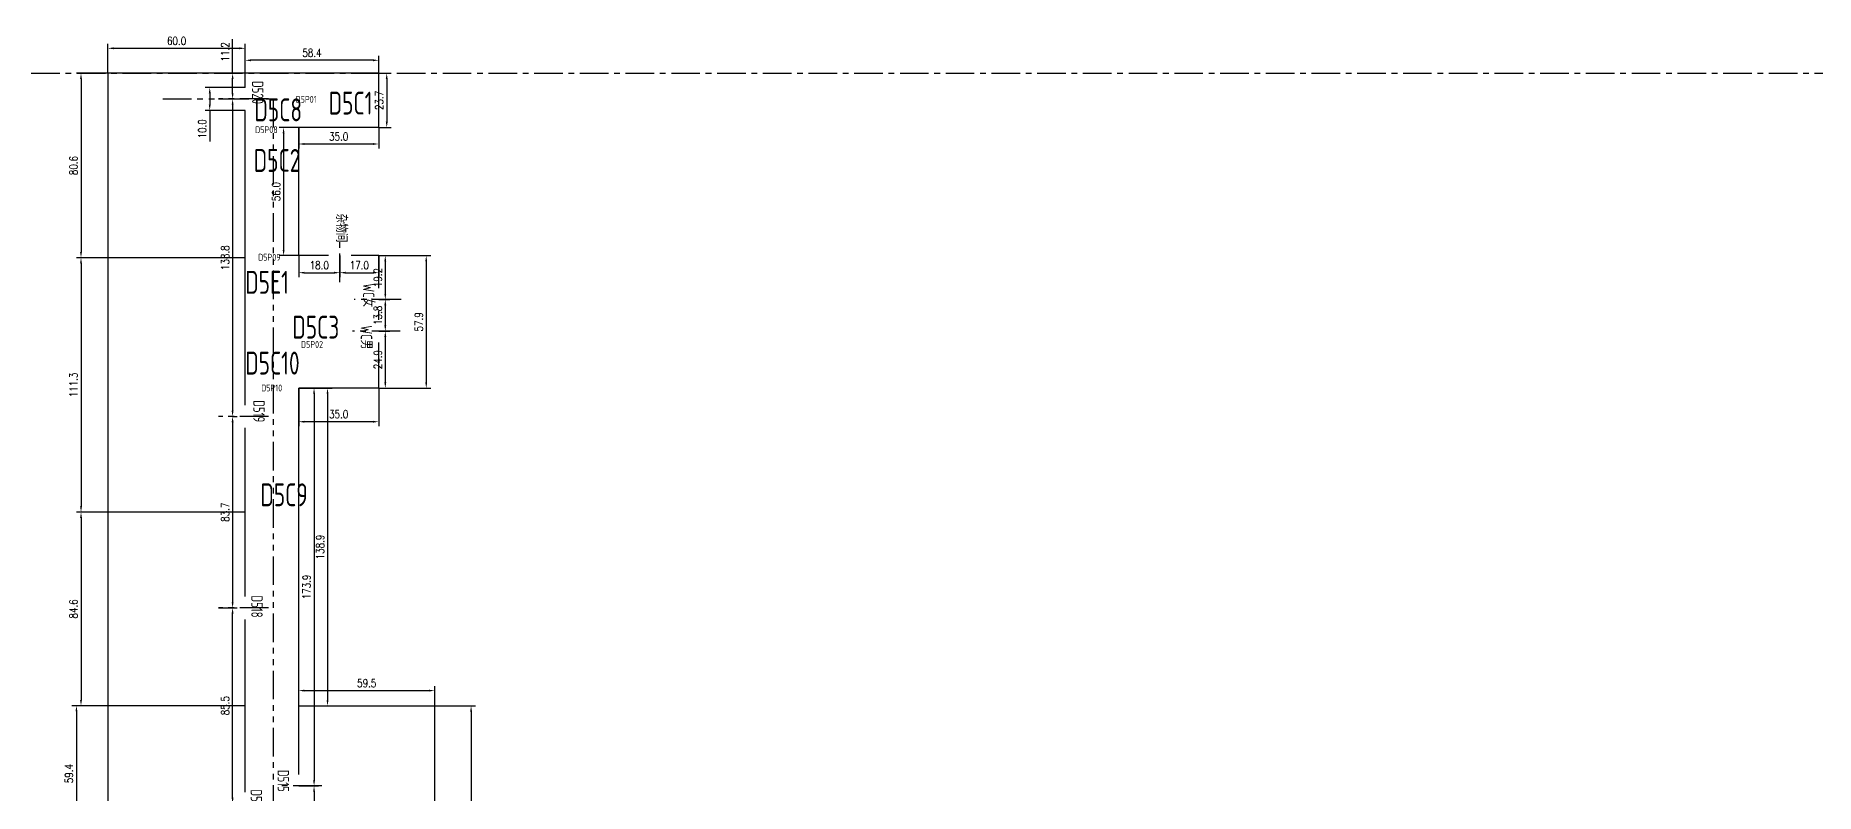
# Model space of a CAD drawing. Header units: millimetres. Extents: x -1254 to 4822, y -4397 to 16.
# Drawn here: x -32 to 747, y -315 to 16 of the extents above; entities that cross this region are included whole.
import ezdxf

# ---------------------------------------------------------------- set-up
doc = ezdxf.new("R2010")
doc.units = ezdxf.units.MM
doc.header["$LTSCALE"] = 10
doc.linetypes.add('CENTER', pattern=[2, 1.25, -0.25, 0.25, -0.25])
doc.linetypes.add('PHANTOM', pattern=[2.5, 1.25, -0.25, 0.25, -0.25, 0.25, -0.25])
for name, color, linetype in [('1轮廓实线层', 7, 'Continuous'), ('3中心线层', 1, 'CENTER'), ('6文字层', 5, 'Continuous'), ('9双点划线层', 6, 'PHANTOM')]:
    doc.layers.add(name, color=color, linetype=linetype)
doc.styles.add('PC_TEXTSTYLE', font='gbenor.shx', dxfattribs={"width": 0.8, "bigfont": 'hzfs.shx'})
doc.styles.add('TH_GBDIM', font='romans.shx', dxfattribs={"width": 0.8, "bigfont": 'gbcbig.shx'})
doc.dimstyles.new('单位为厘米', dxfattribs={"dimtxt": 3.5, "dimasz": 2.5, "dimexe": 2, "dimexo": 0, "dimgap": 1.5, "dimtad": 1, "dimdec": 1, "dimzin": 0, "dimdsep": 46, "dimtxsty": 'TH_GBDIM', "dimcen": 2.5, "dimclrd": 1, "dimclre": 1, "dimclrt": 5, "dimadec": 0, "dimazin": 0, "dimtfac": 0.714286, "dimtdec": 1, "dimtmove": 0, "dimatfit": 3, "dimfxl": 1, "dimtzin": 0, "dimlwd": -1, "dimlwe": -1, "dimarcsym": 0})

# ---------------------------------------------------------------- blocks, each defined once
blk = doc.blocks.new('*D215')
at = {"layer": '1轮廓实线层', "color": 1, "transparency": 16777216}
for p, q in [((48.32, -233.7), (56.52, -233.7)), ((54.52, -316.7), (54.52, -236.2)), ((54.52, -319.2), (52.52, -319.2))]:
    blk.add_line(p, q, dxfattribs=at)
for points in [[(54.1, -236.2), (54.94, -236.2), (54.52, -233.7)], [(54.1, -316.7), (54.94, -316.7), (54.52, -319.2)]]:
    blk.add_solid(points, dxfattribs=at)
at = {"layer": 'Defpoints', "color": 0, "transparency": 16777216}
for p in [(48.32, -233.7), (54.52, -233.7), (54.52, -319.2)]:
    blk.add_point(p, dxfattribs=at)
at = {"layer": '1轮廓实线层', "color": 5, "transparency": 16777216, "insert": (51.27, -276.45), "char_height": 3.5, "attachment_point": 5, "rotation": 90, "style": 'TH_GBDIM'}
blk.add_mtext('85.5', dxfattribs=at)
blk = doc.blocks.new('*D216')
at = {"layer": '1轮廓实线层', "color": 1, "transparency": 16777216}
for p, q in [((48.32, -11.2), (56.52, -11.2)), ((54.52, -13.7), (54.52, -147.5)), ((54.52, -150), (52.52, -150))]:
    blk.add_line(p, q, dxfattribs=at)
for points in [[(54.1, -13.7), (54.94, -13.7), (54.52, -11.2)], [(54.1, -147.5), (54.94, -147.5), (54.52, -150)]]:
    blk.add_solid(points, dxfattribs=at)
at = {"layer": 'Defpoints', "color": 0, "transparency": 16777216}
for p in [(48.32, -11.2), (54.52, -150), (54.52, -150)]:
    blk.add_point(p, dxfattribs=at)
at = {"layer": '1轮廓实线层', "color": 5, "transparency": 16777216, "insert": (51.27, -80.6), "char_height": 3.5, "attachment_point": 5, "rotation": 90, "style": 'TH_GBDIM'}
blk.add_mtext('138.8', dxfattribs=at)
blk = doc.blocks.new('*D217')
at = {"layer": '1轮廓实线层', "color": 1, "transparency": 16777216}
for p, q in [((54.52, 0), (54.52, 14.97)), ((60.03, 0), (52.52, 0)), ((54.52, -8.7), (54.52, -2.5)), ((54.31, -11.2), (56.52, -11.2))]:
    blk.add_line(p, q, dxfattribs=at)
for points in [[(54.1, -2.5), (54.94, -2.5), (54.52, 0)], [(54.1, -8.7), (54.94, -8.7), (54.52, -11.2)]]:
    blk.add_solid(points, dxfattribs=at)
at = {"layer": 'Defpoints', "color": 0, "transparency": 16777216}
for p in [(60.03, 0), (54.31, -11.2), (54.52, -11.2)]:
    blk.add_point(p, dxfattribs=at)
at = {"layer": '1轮廓实线层', "color": 5, "transparency": 16777216, "insert": (51.27, 9.4), "char_height": 3.5, "attachment_point": 5, "rotation": 90, "style": 'TH_GBDIM'}
blk.add_mtext('11.2', dxfattribs=at)
blk = doc.blocks.new('*D218')
at = {"layer": '1轮廓实线层', "color": 1, "transparency": 16777216}
for p, q in [((60.03, 0), (60.03, 7.7)), ((115.93, 5.7), (62.53, 5.7)), ((118.43, 0), (118.43, 7.7))]:
    blk.add_line(p, q, dxfattribs=at)
for points in [[(62.53, 6.11), (62.53, 5.28), (60.03, 5.7)], [(115.93, 6.11), (115.93, 5.28), (118.43, 5.7)]]:
    blk.add_solid(points, dxfattribs=at)
at = {"layer": 'Defpoints', "color": 0, "transparency": 16777216}
for p in [(60.03, 5.7), (60.03, 0), (118.43, 0)]:
    blk.add_point(p, dxfattribs=at)
at = {"layer": '1轮廓实线层', "color": 5, "transparency": 16777216, "insert": (89.23, 8.95), "char_height": 3.5, "attachment_point": 5, "style": 'TH_GBDIM'}
blk.add_mtext('58.4', dxfattribs=at)
blk = doc.blocks.new('*D219')
at = {"layer": '1轮廓实线层', "color": 1, "transparency": 16777216}
for p, q in [((83.43, -23.7), (83.43, -32.9)), ((115.93, -30.9), (85.93, -30.9)), ((118.43, -23.7), (118.43, -32.9))]:
    blk.add_line(p, q, dxfattribs=at)
for points in [[(85.93, -30.48), (85.93, -31.31), (83.43, -30.9)], [(115.93, -30.48), (115.93, -31.31), (118.43, -30.9)]]:
    blk.add_solid(points, dxfattribs=at)
at = {"layer": 'Defpoints', "color": 0, "transparency": 16777216}
for p in [(83.43, -23.7), (83.43, -30.9), (118.43, -23.7)]:
    blk.add_point(p, dxfattribs=at)
at = {"layer": '1轮廓实线层', "color": 5, "transparency": 16777216, "insert": (100.93, -27.65), "char_height": 3.5, "attachment_point": 5, "style": 'TH_GBDIM'}
blk.add_mtext('35.0', dxfattribs=at)
blk = doc.blocks.new('*D220')
at = {"layer": '1轮廓实线层', "color": 1, "transparency": 16777216}
for p, q in [((83.43, -79.7), (83.43, -89.16)), ((101.43, -79.7), (101.43, -89.16)), ((85.93, -87.16), (98.93, -87.16))]:
    blk.add_line(p, q, dxfattribs=at)
for points in [[(85.93, -86.74), (85.93, -87.57), (83.43, -87.16)], [(98.93, -86.74), (98.93, -87.57), (101.43, -87.16)]]:
    blk.add_solid(points, dxfattribs=at)
at = {"layer": 'Defpoints', "color": 0, "transparency": 16777216}
for p in [(83.43, -79.7), (101.43, -79.7), (101.43, -87.16)]:
    blk.add_point(p, dxfattribs=at)
at = {"layer": '1轮廓实线层', "color": 5, "transparency": 16777216, "insert": (92.43, -83.91), "char_height": 3.5, "attachment_point": 5, "style": 'TH_GBDIM'}
blk.add_mtext('18.0', dxfattribs=at)
blk = doc.blocks.new('*D221')
at = {"layer": '1轮廓实线层', "color": 1, "transparency": 16777216}
for p, q in [((101.43, -87.16), (101.43, -85.16)), ((118.43, -79.7), (118.43, -89.16)), ((103.93, -87.16), (115.93, -87.16))]:
    blk.add_line(p, q, dxfattribs=at)
for points in [[(103.93, -86.74), (103.93, -87.57), (101.43, -87.16)], [(115.93, -86.74), (115.93, -87.57), (118.43, -87.16)]]:
    blk.add_solid(points, dxfattribs=at)
at = {"layer": 'Defpoints', "color": 0, "transparency": 16777216}
for p in [(118.43, -79.7), (101.43, -87.16), (118.43, -87.16)]:
    blk.add_point(p, dxfattribs=at)
at = {"layer": '1轮廓实线层', "color": 5, "transparency": 16777216, "insert": (109.93, -83.91), "char_height": 3.5, "attachment_point": 5, "style": 'TH_GBDIM'}
blk.add_mtext('17.0', dxfattribs=at)
blk = doc.blocks.new('*D222')
at = {"layer": '1轮廓实线层', "color": 1, "transparency": 16777216}
for p, q in [((118.43, -79.7), (123.3, -79.7)), ((121.3, -82.2), (121.3, -96.4)), ((118.43, -98.9), (123.3, -98.9))]:
    blk.add_line(p, q, dxfattribs=at)
for points in [[(120.89, -82.2), (121.72, -82.2), (121.3, -79.7)], [(120.89, -96.4), (121.72, -96.4), (121.3, -98.9)]]:
    blk.add_solid(points, dxfattribs=at)
at = {"layer": 'Defpoints', "color": 0, "transparency": 16777216}
for p in [(118.43, -79.7), (118.43, -98.9), (121.3, -98.9)]:
    blk.add_point(p, dxfattribs=at)
at = {"layer": '1轮廓实线层', "color": 5, "transparency": 16777216, "insert": (118.05, -89.3), "char_height": 3.5, "attachment_point": 5, "rotation": 90, "style": 'TH_GBDIM'}
blk.add_mtext('19.2', dxfattribs=at)
blk = doc.blocks.new('*D223')
at = {"layer": '1轮廓实线层', "color": 1, "transparency": 16777216}
for p, q in [((118.43, -98.9), (123.3, -98.9)), ((121.3, -101.4), (121.3, -110.2)), ((118.43, -112.7), (123.3, -112.7))]:
    blk.add_line(p, q, dxfattribs=at)
for points in [[(120.89, -101.4), (121.72, -101.4), (121.3, -98.9)], [(120.89, -110.2), (121.72, -110.2), (121.3, -112.7)]]:
    blk.add_solid(points, dxfattribs=at)
at = {"layer": 'Defpoints', "color": 0, "transparency": 16777216}
for p in [(118.43, -98.9), (118.43, -112.7), (121.3, -112.7)]:
    blk.add_point(p, dxfattribs=at)
at = {"layer": '1轮廓实线层', "color": 5, "transparency": 16777216, "insert": (118.05, -105.8), "char_height": 3.5, "attachment_point": 5, "rotation": 90, "style": 'TH_GBDIM'}
blk.add_mtext('13.8', dxfattribs=at)
blk = doc.blocks.new('*D224')
at = {"layer": '1轮廓实线层', "color": 1, "transparency": 16777216}
for p, q in [((118.43, -112.7), (123.3, -112.7)), ((121.3, -115.2), (121.3, -135.1)), ((118.43, -137.6), (123.3, -137.6))]:
    blk.add_line(p, q, dxfattribs=at)
for points in [[(120.89, -115.2), (121.72, -115.2), (121.3, -112.7)], [(120.89, -135.1), (121.72, -135.1), (121.3, -137.6)]]:
    blk.add_solid(points, dxfattribs=at)
at = {"layer": 'Defpoints', "color": 0, "transparency": 16777216}
for p in [(118.43, -112.7), (118.43, -137.6), (121.3, -137.6)]:
    blk.add_point(p, dxfattribs=at)
at = {"layer": '1轮廓实线层', "color": 5, "transparency": 16777216, "insert": (118.05, -125.15), "char_height": 3.5, "attachment_point": 5, "rotation": 90, "style": 'TH_GBDIM'}
blk.add_mtext('24.9', dxfattribs=at)
blk = doc.blocks.new('*D225')
at = {"layer": '1轮廓实线层', "color": 1, "transparency": 16777216}
for p, q in [((83.43, -137.6), (92.15, -137.6)), ((90.15, -140.1), (90.15, -309)), ((83.54, -311.5), (92.15, -311.5))]:
    blk.add_line(p, q, dxfattribs=at)
for points in [[(89.73, -140.1), (90.56, -140.1), (90.15, -137.6)], [(89.73, -309), (90.56, -309), (90.15, -311.5)]]:
    blk.add_solid(points, dxfattribs=at)
at = {"layer": 'Defpoints', "color": 0, "transparency": 16777216}
for p in [(83.43, -137.6), (83.54, -311.5), (90.15, -311.5)]:
    blk.add_point(p, dxfattribs=at)
at = {"layer": '1轮廓实线层', "color": 5, "transparency": 16777216, "insert": (86.9, -224.55), "char_height": 3.5, "attachment_point": 5, "rotation": 90, "style": 'TH_GBDIM'}
blk.add_mtext('173.9', dxfattribs=at)
blk = doc.blocks.new('*D226')
at = {"layer": '1轮廓实线层', "color": 1, "transparency": 16777216}
for p, q in [((90.15, -311.5), (88.15, -311.5)), ((90.15, -314), (90.15, -445)), ((73.58, -447.5), (92.15, -447.5))]:
    blk.add_line(p, q, dxfattribs=at)
for points in [[(89.73, -314), (90.56, -314), (90.15, -311.5)], [(89.73, -445), (90.56, -445), (90.15, -447.5)]]:
    blk.add_solid(points, dxfattribs=at)
at = {"layer": 'Defpoints', "color": 0, "transparency": 16777216}
for p in [(90.15, -311.5), (73.58, -447.5), (90.15, -447.5)]:
    blk.add_point(p, dxfattribs=at)
at = {"layer": '1轮廓实线层', "color": 5, "transparency": 16777216, "insert": (86.9, -379.5), "char_height": 3.5, "attachment_point": 5, "rotation": 90, "style": 'TH_GBDIM'}
blk.add_mtext('136.0', dxfattribs=at)
blk = doc.blocks.new('*D231')
at = {"layer": '1轮廓实线层', "color": 1, "transparency": 16777216}
for p, q in [((118.43, 0), (123.93, 0)), ((121.93, -2.5), (121.93, -21.2)), ((118.43, -23.7), (123.93, -23.7))]:
    blk.add_line(p, q, dxfattribs=at)
for points in [[(121.52, -2.5), (122.35, -2.5), (121.93, 0)], [(121.52, -21.2), (122.35, -21.2), (121.93, -23.7)]]:
    blk.add_solid(points, dxfattribs=at)
at = {"layer": 'Defpoints', "color": 0, "transparency": 16777216}
for p in [(118.43, 0), (118.43, -23.7), (121.93, -23.7)]:
    blk.add_point(p, dxfattribs=at)
at = {"layer": '1轮廓实线层', "color": 5, "transparency": 16777216, "insert": (118.68, -11.85), "char_height": 3.5, "attachment_point": 5, "rotation": 90, "style": 'TH_GBDIM'}
blk.add_mtext('23.7', dxfattribs=at)
blk = doc.blocks.new('*D232')
at = {"layer": '1轮廓实线层', "color": 1, "transparency": 16777216}
for p, q in [((83.43, -23.7), (74.82, -23.7)), ((76.82, -26.2), (76.82, -77.2)), ((83.43, -79.7), (74.82, -79.7))]:
    blk.add_line(p, q, dxfattribs=at)
for points in [[(76.41, -26.2), (77.24, -26.2), (76.82, -23.7)], [(76.41, -77.2), (77.24, -77.2), (76.82, -79.7)]]:
    blk.add_solid(points, dxfattribs=at)
at = {"layer": 'Defpoints', "color": 0, "transparency": 16777216}
for p in [(83.43, -23.7), (76.82, -79.7), (83.43, -79.7)]:
    blk.add_point(p, dxfattribs=at)
at = {"layer": '1轮廓实线层', "color": 5, "transparency": 16777216, "insert": (73.57, -51.7), "char_height": 3.5, "attachment_point": 5, "rotation": 90, "style": 'TH_GBDIM'}
blk.add_mtext('56.0', dxfattribs=at)
blk = doc.blocks.new('*D246')
at = {"layer": '1轮廓实线层', "color": 1, "transparency": 16777216}
for p, q in [((54.52, -150), (56.52, -150)), ((54.52, -152.5), (54.52, -231.2)), ((54.52, -233.7), (52.52, -233.7))]:
    blk.add_line(p, q, dxfattribs=at)
for points in [[(54.1, -152.5), (54.94, -152.5), (54.52, -150)], [(54.1, -231.2), (54.94, -231.2), (54.52, -233.7)]]:
    blk.add_solid(points, dxfattribs=at)
at = {"layer": 'Defpoints', "color": 0, "transparency": 16777216}
for p in [(54.52, -150), (54.52, -233.7), (54.52, -233.7)]:
    blk.add_point(p, dxfattribs=at)
at = {"layer": '1轮廓实线层', "color": 5, "transparency": 16777216, "insert": (51.27, -191.85), "char_height": 3.5, "attachment_point": 5, "rotation": 90, "style": 'TH_GBDIM'}
blk.add_mtext('83.7', dxfattribs=at)
blk = doc.blocks.new('*D454')
at = {"layer": '6文字层', "color": 1, "transparency": 16777216}
for p, q in [((0, 0), (0, 12.94)), ((2.5, 10.94), (57.53, 10.94)), ((60.03, 0), (60.03, 12.94))]:
    blk.add_line(p, q, dxfattribs=at)
for points in [[(2.5, 11.36), (2.5, 10.52), (0, 10.94)], [(57.53, 11.36), (57.53, 10.52), (60.03, 10.94)]]:
    blk.add_solid(points, dxfattribs=at)
at = {"layer": 'Defpoints', "color": 0, "transparency": 16777216}
for p in [(60.03, 10.94), (0, 0), (60.03, 0)]:
    blk.add_point(p, dxfattribs=at)
at = {"layer": '6文字层', "color": 5, "transparency": 16777216, "insert": (30.02, 14.19), "char_height": 3.5, "attachment_point": 5, "style": 'TH_GBDIM'}
blk.add_mtext('60.0', dxfattribs=at)
blk = doc.blocks.new('*D455')
at = {"layer": '6文字层', "color": 1, "transparency": 16777216}
for p, q in [((0, 0), (-13.78, 0)), ((-11.78, -2.5), (-11.78, -78.1)), ((0, -80.6), (-13.78, -80.6))]:
    blk.add_line(p, q, dxfattribs=at)
for points in [[(-12.19, -2.5), (-11.36, -2.5), (-11.78, 0)], [(-12.19, -78.1), (-11.36, -78.1), (-11.78, -80.6)]]:
    blk.add_solid(points, dxfattribs=at)
at = {"layer": 'Defpoints', "color": 0, "transparency": 16777216}
for p in [(0, 0), (-11.78, -80.6), (0, -80.6)]:
    blk.add_point(p, dxfattribs=at)
at = {"layer": '6文字层', "color": 5, "transparency": 16777216, "insert": (-15.03, -40.3), "char_height": 3.5, "attachment_point": 5, "rotation": 90, "style": 'TH_GBDIM'}
blk.add_mtext('80.6', dxfattribs=at)
blk = doc.blocks.new('*D456')
at = {"layer": '6文字层', "color": 1, "transparency": 16777216}
for p, q in [((0, -80.6), (-13.78, -80.6)), ((-11.78, -83.1), (-11.78, -189.35)), ((0, -191.85), (-13.78, -191.85))]:
    blk.add_line(p, q, dxfattribs=at)
for points in [[(-12.19, -83.1), (-11.36, -83.1), (-11.78, -80.6)], [(-12.19, -189.35), (-11.36, -189.35), (-11.78, -191.85)]]:
    blk.add_solid(points, dxfattribs=at)
at = {"layer": 'Defpoints', "color": 0, "transparency": 16777216}
for p in [(0, -80.6), (-11.78, -191.85), (0, -191.85)]:
    blk.add_point(p, dxfattribs=at)
at = {"layer": '6文字层', "color": 5, "transparency": 16777216, "insert": (-15.03, -136.23), "char_height": 3.5, "attachment_point": 5, "rotation": 90, "style": 'TH_GBDIM'}
blk.add_mtext('111.3', dxfattribs=at)
blk = doc.blocks.new('*D457')
at = {"layer": '6文字层', "color": 1, "transparency": 16777216}
for p, q in [((0, -191.85), (-13.78, -191.85)), ((-11.78, -194.35), (-11.78, -273.95)), ((0, -276.45), (-13.78, -276.45))]:
    blk.add_line(p, q, dxfattribs=at)
for points in [[(-12.19, -194.35), (-11.36, -194.35), (-11.78, -191.85)], [(-12.19, -273.95), (-11.36, -273.95), (-11.78, -276.45)]]:
    blk.add_solid(points, dxfattribs=at)
at = {"layer": 'Defpoints', "color": 0, "transparency": 16777216}
for p in [(0, -191.85), (-11.78, -276.45), (0, -276.45)]:
    blk.add_point(p, dxfattribs=at)
at = {"layer": '6文字层', "color": 5, "transparency": 16777216, "insert": (-15.03, -234.15), "char_height": 3.5, "attachment_point": 5, "rotation": 90, "style": 'TH_GBDIM'}
blk.add_mtext('84.6', dxfattribs=at)
blk = doc.blocks.new('*D462')
at = {"layer": '6文字层', "color": 1, "transparency": 16777216}
for p, q in [((0, -276.45), (-15.78, -276.45)), ((-13.78, -278.95), (-13.78, -333.35)), ((0, -335.85), (-15.78, -335.85))]:
    blk.add_line(p, q, dxfattribs=at)
for points in [[(-14.19, -278.95), (-13.36, -278.95), (-13.78, -276.45)], [(-14.19, -333.35), (-13.36, -333.35), (-13.78, -335.85)]]:
    blk.add_solid(points, dxfattribs=at)
at = {"layer": 'Defpoints', "color": 0, "transparency": 16777216}
for p in [(0, -276.45), (-13.78, -335.85), (0, -335.85)]:
    blk.add_point(p, dxfattribs=at)
at = {"layer": '6文字层', "color": 5, "transparency": 16777216, "insert": (-17.03, -306.15), "char_height": 3.5, "attachment_point": 5, "rotation": 90, "style": 'TH_GBDIM'}
blk.add_mtext('59.4', dxfattribs=at)
blk = doc.blocks.new('*D468')
at = {"layer": '6文字层', "color": 1, "transparency": 16777216}
for p, q in [((118.43, -79.7), (141.21, -79.7)), ((139.21, -82.2), (139.21, -135.1)), ((118.43, -137.6), (141.21, -137.6))]:
    blk.add_line(p, q, dxfattribs=at)
for points in [[(138.79, -82.2), (139.62, -82.2), (139.21, -79.7)], [(138.79, -135.1), (139.62, -135.1), (139.21, -137.6)]]:
    blk.add_solid(points, dxfattribs=at)
at = {"layer": 'Defpoints', "color": 0, "transparency": 16777216}
for p in [(118.43, -79.7), (118.43, -137.6), (139.21, -137.6)]:
    blk.add_point(p, dxfattribs=at)
at = {"layer": '6文字层', "color": 5, "transparency": 16777216, "insert": (135.96, -108.65), "char_height": 3.5, "attachment_point": 5, "rotation": 90, "style": 'TH_GBDIM'}
blk.add_mtext('57.9', dxfattribs=at)
blk = doc.blocks.new('*D469')
at = {"layer": '6文字层', "color": 1, "transparency": 16777216}
for p, q in [((83.43, -137.6), (83.43, -154.3)), ((118.43, -137.6), (118.43, -154.3)), ((115.93, -152.3), (85.93, -152.3))]:
    blk.add_line(p, q, dxfattribs=at)
for points in [[(85.93, -151.88), (85.93, -152.72), (83.43, -152.3)], [(115.93, -151.88), (115.93, -152.72), (118.43, -152.3)]]:
    blk.add_solid(points, dxfattribs=at)
at = {"layer": 'Defpoints', "color": 0, "transparency": 16777216}
for p in [(83.43, -137.6), (118.43, -137.6), (83.43, -152.3)]:
    blk.add_point(p, dxfattribs=at)
at = {"layer": '6文字层', "color": 5, "transparency": 16777216, "insert": (100.93, -149.05), "char_height": 3.5, "attachment_point": 5, "style": 'TH_GBDIM'}
blk.add_mtext('35.0', dxfattribs=at)
blk = doc.blocks.new('*D470')
at = {"layer": '6文字层', "color": 1, "transparency": 16777216}
for p, q in [((83.43, -137.6), (98.04, -137.6)), ((96.04, -140.1), (96.04, -274.04)), ((83.43, -276.54), (98.04, -276.54))]:
    blk.add_line(p, q, dxfattribs=at)
for points in [[(95.62, -140.1), (96.46, -140.1), (96.04, -137.6)], [(95.62, -274.04), (96.46, -274.04), (96.04, -276.54)]]:
    blk.add_solid(points, dxfattribs=at)
at = {"layer": 'Defpoints', "color": 0, "transparency": 16777216}
for p in [(83.43, -137.6), (83.43, -276.54), (96.04, -276.54)]:
    blk.add_point(p, dxfattribs=at)
at = {"layer": '6文字层', "color": 5, "transparency": 16777216, "insert": (92.79, -207.07), "char_height": 3.5, "attachment_point": 5, "rotation": 90, "style": 'TH_GBDIM'}
blk.add_mtext('138.9', dxfattribs=at)
blk = doc.blocks.new('*D471')
at = {"layer": '6文字层', "color": 1, "transparency": 16777216}
for p, q in [((83.43, -276.54), (83.43, -267.85)), ((85.93, -269.85), (140.42, -269.85)), ((142.92, -276.54), (142.92, -267.85))]:
    blk.add_line(p, q, dxfattribs=at)
for points in [[(85.93, -269.44), (85.93, -270.27), (83.43, -269.85)], [(140.42, -269.44), (140.42, -270.27), (142.92, -269.85)]]:
    blk.add_solid(points, dxfattribs=at)
at = {"layer": 'Defpoints', "color": 0, "transparency": 16777216}
for p in [(142.92, -269.85), (83.43, -276.54), (142.92, -276.54)]:
    blk.add_point(p, dxfattribs=at)
at = {"layer": '6文字层', "color": 5, "transparency": 16777216, "insert": (113.18, -266.6), "char_height": 3.5, "attachment_point": 5, "style": 'TH_GBDIM'}
blk.add_mtext('59.5', dxfattribs=at)
blk = doc.blocks.new('*D472')
at = {"layer": '6文字层', "color": 1, "transparency": 16777216}
for p, q in [((142.92, -276.54), (160.82, -276.54)), ((158.82, -279.04), (158.82, -377.07)), ((142.92, -379.57), (160.82, -379.57))]:
    blk.add_line(p, q, dxfattribs=at)
for points in [[(158.4, -279.04), (159.24, -279.04), (158.82, -276.54)], [(158.4, -377.07), (159.24, -377.07), (158.82, -379.57)]]:
    blk.add_solid(points, dxfattribs=at)
at = {"layer": 'Defpoints', "color": 0, "transparency": 16777216}
for p in [(142.92, -276.54), (142.92, -379.57), (158.82, -379.57)]:
    blk.add_point(p, dxfattribs=at)
at = {"layer": '6文字层', "color": 5, "transparency": 16777216, "insert": (155.57, -328.06), "char_height": 3.5, "attachment_point": 5, "rotation": 90, "style": 'TH_GBDIM'}
blk.add_mtext('103.0', dxfattribs=at)
blk = doc.blocks.new('*D496')
at = {"layer": '6文字层', "color": 1, "transparency": 16777216}
for p, q in [((60.03, -6.2), (42.52, -6.2)), ((44.52, -8.7), (44.52, -13.7)), ((60.03, -16.2), (42.52, -16.2)), ((44.52, -16.2), (44.52, -29.83))]:
    blk.add_line(p, q, dxfattribs=at)
for points in [[(44.11, -8.7), (44.94, -8.7), (44.52, -6.2)], [(44.11, -13.7), (44.94, -13.7), (44.52, -16.2)]]:
    blk.add_solid(points, dxfattribs=at)
at = {"layer": 'Defpoints', "color": 0, "transparency": 16777216}
for p in [(60.03, -6.2), (44.52, -16.2), (60.03, -16.2)]:
    blk.add_point(p, dxfattribs=at)
at = {"layer": '6文字层', "color": 5, "transparency": 16777216, "insert": (41.27, -24.27), "char_height": 3.5, "attachment_point": 5, "rotation": 90, "style": 'TH_GBDIM'}
blk.add_mtext('10.0', dxfattribs=at)

msp = doc.modelspace()

# ---------------------------------------------------------------- linework, layer by layer
at = {"layer": '1轮廓实线层'}
for p, q in [((60.032, 0), (0, 0)), ((0, 0), (0, -1169.6)), ((118.432, 0), (60.032, 0)), ((60.032, -6.2), (60.032, 0)), ((118.432, -23.7), (118.432, 0)), ((60.032, -145), (60.032, -16.2)), ((83.432, -79.7), (83.432, -23.7)), ((118.432, -23.7), (83.432, -23.7)), ((60.032, -80.6), (0, -80.6)), ((96.432, -79.7), (83.432, -79.7)), ((118.432, -79.7), (106.432, -79.7)), ((118.432, -93.9), (118.432, -79.7)), ((118.432, -107.7), (118.432, -103.9)), ((118.432, -137.6), (118.432, -117.7)), ((118.432, -137.6), (83.432, -137.6)), ((83.432, -306.5), (83.432, -137.6)), ((60.032, -228.7), (60.032, -155)), ((60.032, -191.85), (0, -191.85)), ((60.032, -314.2), (60.032, -238.7)), ((60.032, -276.45), (0, -276.45)), ((83.432, -276.545), (142.921, -276.545)), ((142.921, -566.321), (142.921, -276.545))]:
    msp.add_line(p, q, dxfattribs=at)
at = {"layer": '3中心线层'}
for p, q in [((-1253.587, 0), (4822.254, 0)), ((0, 0), (0, -4397.172)), ((70.216, -11.2), (48.317, -11.2)), ((101.432, -91.329), (101.432, -72.22)), ((128.18, -98.9), (107.643, -98.9)), ((127.854, -112.7), (106.991, -112.7)), ((70.216, -150), (48.317, -150)), ((70.216, -233.7), (48.317, -233.7)), ((93.487, -311.5), (73.594, -311.5))]:
    msp.add_line(p, q, dxfattribs=at)
at = {"layer": '9双点划线层'}
for p, q in [((24.064, -11.161), (72.212, -11.161)), ((72.212, -11.161), (72.212, -655.113))]:
    msp.add_line(p, q, dxfattribs=at)

# ---------------------------------------------------------------- texts
at = {"layer": '6文字层', "char_height": 5, "attachment_point": 1, "rotation": 270, "style": 'PC_TEXTSTYLE'}
for s, insert in [('D520', (68.025, -3.348)), ('杂物间', (104.68, -61.296)), ('WC女', (116.531, -91.821)), ('WC男', (115.573, -110.202)), ('D519', (68.587, -142.913)), ('D518', (67.679, -228.235)), ('D515', (79.21, -304.487)), ('D517', (67.44, -313.027))]:
    msp.add_mtext_dynamic_manual_height_columns(s, width=17.95718, gutter_width=25, heights=[0], dxfattribs=dict(at, insert=insert))
at = {"layer": '6文字层', "attachment_point": 1, "style": 'PC_TEXTSTYLE'}
for s, insert, char_height in [('D5C8', (64.059, -10.978), 10), ('D5P01', (82.071, -9.875), 3), ('D5C1', (96.529, -8.013), 10), ('D5P08', (64.384, -23.159), 3), ('D5C2', (63.758, -33.072), 10), ('D5P09', (65.713, -78.907), 3), ('D5E1', (60.032, -86.361), 10), ('D5C3', (80.646, -105.966), 10), ('D5C10', (60.032, -121.679), 10), ('D5P02', (84.428, -117.036), 3), ('D5P10', (67.033, -136.043), 3), ('D5C9', (66.666, -179.245), 10)]:
    msp.add_mtext_dynamic_manual_height_columns(s, width=13.35893, gutter_width=25, heights=[0], dxfattribs=dict(at, insert=insert, char_height=char_height))

# ---------------------------------------------------------------- dimensions: what is measured, and where the dimension line sits
at = {"layer": '1轮廓实线层'}
dim = msp.add_linear_dim(base=(54.521, -11.2), p1=(60.032, 0), p2=(54.313, -11.2), angle=270, dimstyle='单位为厘米', dxfattribs=at)
dim.commit()
dim.dimension.update_dxf_attribs({"geometry": '*D217', "text_midpoint": (54.521, 9.4), "dimtype": 160})
for base, p1, p2, picture, middle in [((60.032, 5.698), (118.432, 0), (60.032, 0), '*D218', (89.232, 8.948)), ((83.432, -30.898), (118.432, -23.7), (83.432, -23.7), '*D219', (100.932, -27.648)), ((101.432, -87.157), (83.432, -79.7), (101.432, -79.7), '*D220', (92.432, -83.907)), ((118.432, -87.157), (101.432, -87.157), (118.432, -79.7), '*D221', (109.932, -83.907))]:
    dim = msp.add_linear_dim(base=base, p1=p1, p2=p2, dimstyle='单位为厘米', dxfattribs=at)
    dim.commit()
    dim.dimension.update_dxf_attribs({"geometry": picture, "text_midpoint": middle})
for base, p1, p2, angle, picture, middle in [((121.933, -23.7), (118.432, 0), (118.432, -23.7), 270, '*D231', (118.683, -11.85)), ((54.521, -150), (48.317, -11.2), (54.521, -150), 270, '*D216', (51.271, -80.6)), ((76.823, -79.7), (83.432, -23.7), (83.432, -79.7), 270, '*D232', (73.573, -51.7)), ((121.303, -98.9), (118.432, -79.7), (118.432, -98.9), 270, '*D222', (118.053, -89.3)), ((121.303, -112.7), (118.432, -98.9), (118.432, -112.7), 270, '*D223', (118.053, -105.8)), ((121.303, -137.6), (118.432, -112.7), (118.432, -137.6), 270, '*D224', (118.053, -125.15)), ((90.146, -311.5), (83.432, -137.6), (83.541, -311.5), 270, '*D225', (86.896, -224.55)), ((54.521, -233.7), (54.521, -150), (54.521, -233.7), 90, '*D246', (51.271, -191.85)), ((54.521, -233.7), (54.521, -319.2), (48.317, -233.7), 270, '*D215', (51.271, -276.45)), ((90.146, -447.5), (90.146, -311.5), (73.582, -447.5), 270, '*D226', (86.896, -379.5))]:
    dim = msp.add_linear_dim(base=base, p1=p1, p2=p2, angle=angle, dimstyle='单位为厘米', dxfattribs=at)
    dim.commit()
    dim.dimension.update_dxf_attribs({"geometry": picture, "text_midpoint": middle})
at = {"layer": '6文字层'}
for base, p1, p2, picture, middle in [((60.032, 10.941), (0, 0), (60.032, 0), '*D454', (30.016, 14.191)), ((83.432, -152.3), (118.432, -137.6), (83.432, -137.6), '*D469', (100.932, -149.05)), ((142.921, -269.854), (83.432, -276.545), (142.921, -276.545), '*D471', (113.177, -266.604))]:
    dim = msp.add_linear_dim(base=base, p1=p1, p2=p2, dimstyle='单位为厘米', dxfattribs=at)
    dim.commit()
    dim.dimension.update_dxf_attribs({"geometry": picture, "text_midpoint": middle})
for base, p1, p2, picture, middle in [((-11.777, -80.6), (0, 0), (0, -80.6), '*D455', (-15.027, -40.3)), ((44.522, -16.2), (60.032, -6.2), (60.032, -16.2), '*D496', (41.272, -24.267)), ((-11.777138849, -191.85), (0, -80.6), (0, -191.85), '*D456', (-15.027138849, -136.225)), ((139.206, -137.6), (118.432, -79.7), (118.432, -137.6), '*D468', (135.956, -108.65)), ((-11.777, -276.45), (0, -191.85), (0, -276.45), '*D457', (-15.027, -234.15)), ((-13.777, -335.85), (0, -276.45), (0, -335.85), '*D462', (-17.027, -306.15)), ((158.819, -379.573), (142.921, -276.545), (142.921, -379.573), '*D472', (155.569, -328.059))]:
    dim = msp.add_linear_dim(base=base, p1=p1, p2=p2, angle=90, dimstyle='单位为厘米', dxfattribs=at)
    dim.commit()
    dim.dimension.update_dxf_attribs({"geometry": picture, "text_midpoint": middle})
dim = msp.add_linear_dim(base=(96.04, -276.545), p1=(83.432, -137.6), p2=(83.432, -276.545), angle=90, dimstyle='单位为厘米', dxfattribs=at)
dim.commit()
dim.dimension.update_dxf_attribs({"geometry": '*D470', "text_midpoint": (96.04, -207.072), "dimtype": 160})

doc.saveas('drawing.dxf')
